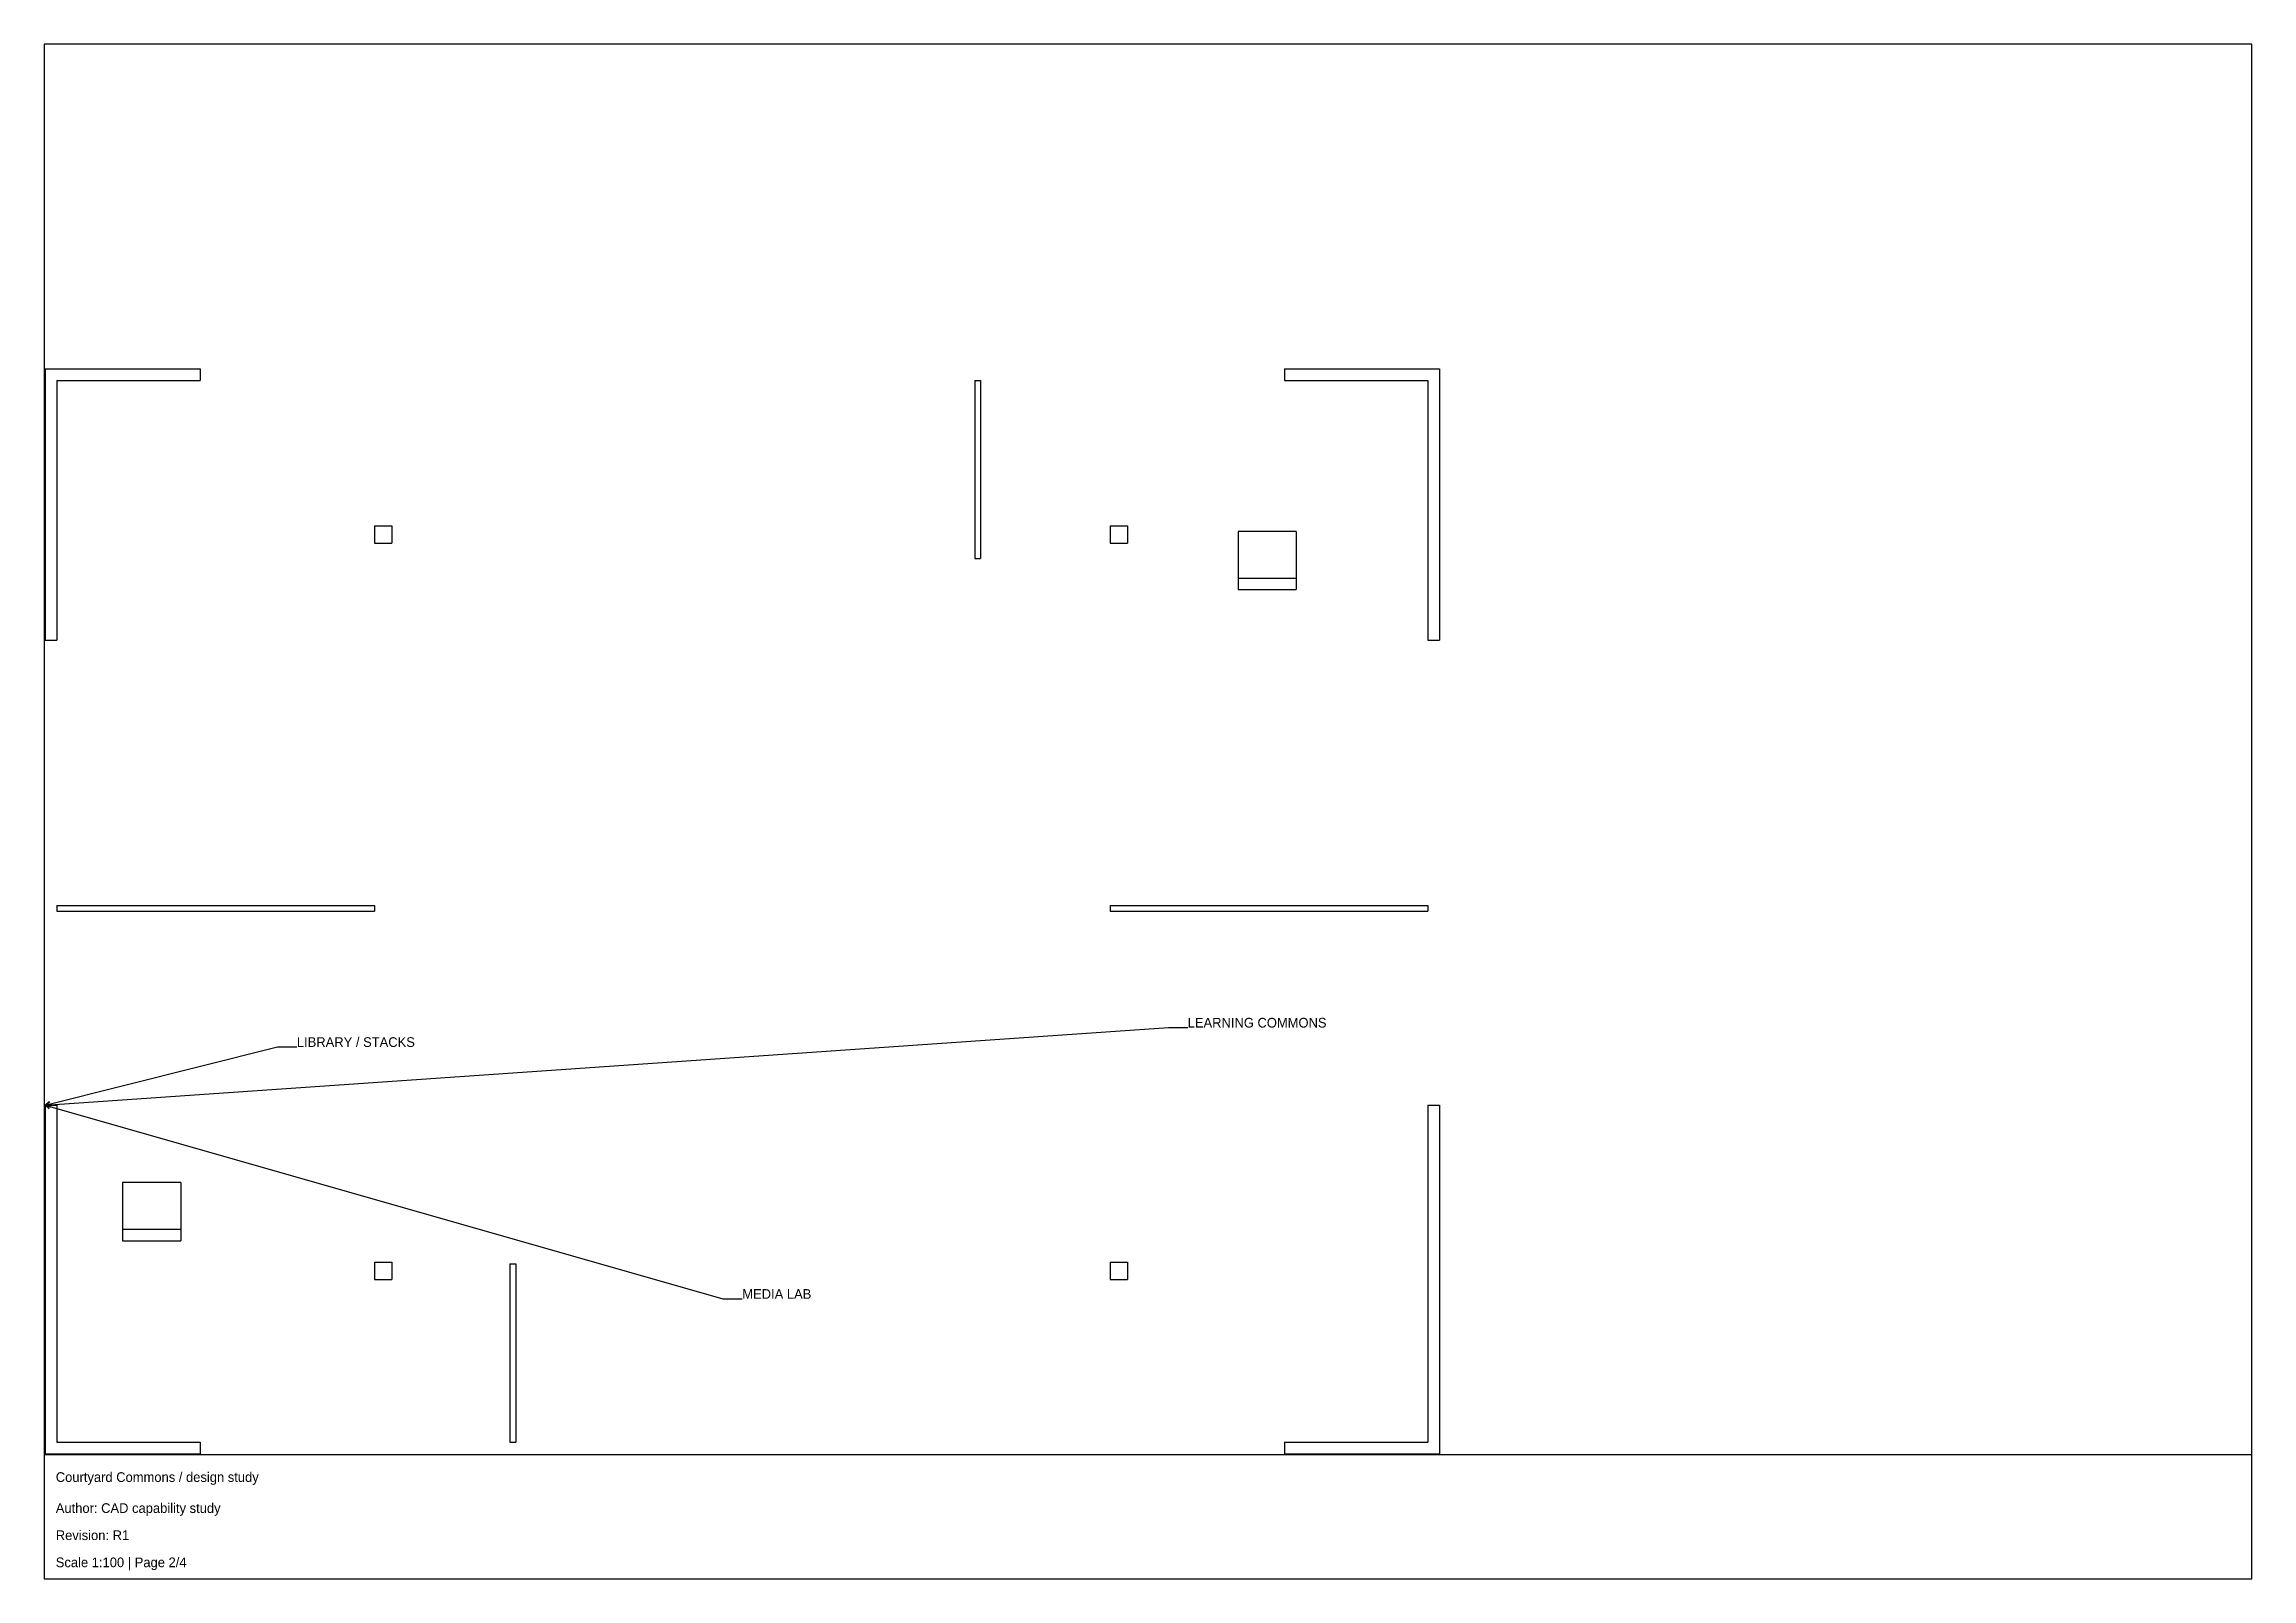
# Model space of a CAD drawing. Header units: millimetres. Extents: x 50626 to 51196, y 12 to 408.
import ezdxf

# ---------------------------------------------------------------- set-up
doc = ezdxf.new("R2010")
doc.units = ezdxf.units.MM
doc.layers.add('90 Derived drawings', color=7, linetype='CONTINUOUS', lineweight=25, true_color=0x202020)
doc.layers.add('Default', color=7, linetype='CONTINUOUS', lineweight=25, true_color=0x4f8cff)

msp = doc.modelspace()

# ---------------------------------------------------------------- linework, layer by layer
at = {"layer": '90 Derived drawings', "linetype": 'CONTINUOUS', "lineweight": 25, "true_color": 0x202020}
for p, q in [((50626.25, 324.25), (50626.25, 254.25)), ((50626.25, 324.25), (50666.25, 324.25)), ((50629.25, 321.25), (50629.25, 254.25)), ((50629.25, 321.25), (50666.25, 321.25)), ((50666.25, 324.25), (50666.25, 321.25)), ((50866.25, 321.25), (50866.25, 275.25)), ((50866.25, 321.25), (50867.75, 321.25)), ((50867.75, 321.25), (50867.75, 275.25)), ((50946.25, 324.25), (50946.25, 321.25)), ((50946.25, 324.25), (50986.25, 324.25)), ((50946.25, 321.25), (50983.25, 321.25)), ((50983.25, 321.25), (50983.25, 254.25)), ((50986.25, 324.25), (50986.25, 254.25)), ((50711.25, 283.75), (50711.25, 279.25)), ((50711.25, 283.75), (50715.75, 283.75)), ((50715.75, 283.75), (50715.75, 279.25)), ((50901.25, 283.75), (50901.25, 279.25)), ((50901.25, 283.75), (50905.75, 283.75)), ((50905.75, 283.75), (50905.75, 279.25)), ((50934.25, 282.25), (50934.25, 270.25)), ((50949.25, 282.25), (50934.25, 282.25)), ((50949.25, 282.25), (50949.25, 270.25)), ((50711.25, 279.25), (50715.75, 279.25)), ((50866.25, 275.25), (50867.75, 275.25)), ((50901.25, 279.25), (50905.75, 279.25)), ((50934.25, 270.25), (50934.25, 267.25)), ((50934.25, 270.25), (50949.25, 270.25)), ((50949.25, 270.25), (50949.25, 267.25)), ((50934.25, 267.25), (50949.25, 267.25)), ((50626.25, 254.25), (50629.25, 254.25)), ((50983.25, 254.25), (50986.25, 254.25)), ((50629.25, 185.75), (50629.25, 184.25)), ((50629.25, 185.75), (50711.25, 185.75)), ((50629.25, 184.25), (50711.25, 184.25)), ((50711.25, 185.75), (50711.25, 184.25)), ((50901.25, 185.75), (50901.25, 184.25)), ((50901.25, 185.75), (50983.25, 185.75)), ((50901.25, 184.25), (50983.25, 184.25)), ((50983.25, 185.75), (50983.25, 184.25)), ((50626.25, 134.25), (50626.25, 44.25)), ((50626.25, 134.25), (50629.25, 134.25)), ((50629.25, 134.25), (50629.25, 47.25)), ((50983.25, 134.25), (50983.25, 47.25)), ((50983.25, 134.25), (50986.25, 134.25)), ((50986.25, 134.25), (50986.25, 44.25)), ((50646.25, 114.25), (50646.25, 102.25)), ((50661.25, 114.25), (50646.25, 114.25)), ((50661.25, 114.25), (50661.25, 102.25)), ((50646.25, 102.25), (50646.25, 99.25)), ((50646.25, 102.25), (50661.25, 102.25)), ((50646.25, 99.25), (50661.25, 99.25)), ((50661.25, 102.25), (50661.25, 99.25)), ((50711.25, 93.75), (50711.25, 89.25)), ((50711.25, 93.75), (50715.75, 93.75)), ((50715.75, 93.75), (50715.75, 89.25)), ((50746.25, 93.25), (50746.25, 47.25)), ((50746.25, 93.25), (50747.75, 93.25)), ((50747.75, 93.25), (50747.75, 47.25)), ((50901.25, 93.75), (50901.25, 89.25)), ((50901.25, 93.75), (50905.75, 93.75)), ((50905.75, 93.75), (50905.75, 89.25)), ((50711.25, 89.25), (50715.75, 89.25)), ((50901.25, 89.25), (50905.75, 89.25)), ((50629.25, 47.25), (50666.25, 47.25)), ((50666.25, 47.25), (50666.25, 44.25)), ((50746.25, 47.25), (50747.75, 47.25)), ((50946.25, 47.25), (50946.25, 44.25)), ((50946.25, 47.25), (50983.25, 47.25)), ((50626.25, 44.25), (50666.25, 44.25)), ((50946.25, 44.25), (50986.25, 44.25))]:
    msp.add_line(p, q, dxfattribs=at)
for points in [[(50626.25, 134.25, 0), (50916.25, 154.25, 0), (50921.25, 154.25, 0)], [(50626.25, 134.25, 0), (50686.25, 149.25, 0), (50691.25, 149.25, 0)], [(50627.31, 135.16, 0), (50626.25, 134.25, 0), (50627.61, 133.95, 0)], [(50627.45, 134.96, 0), (50626.25, 134.25, 0), (50627.54, 133.71, 0)], [(50627.62, 134.51, 0), (50626.25, 134.25, 0), (50627.28, 133.31, 0)], [(50626.25, 134.25, 0), (50801.25, 84.25, 0), (50806.25, 84.25, 0)]]:
    msp.add_polyline3d(points, dxfattribs=at)
at = {"layer": 'Default', "linetype": 'CONTINUOUS', "lineweight": 25, "true_color": 0x4f8cff}
for points in [[(50626, 12), (51196, 12), (51196, 408), (50626, 408)], [(50626, 12), (51196, 12), (51196, 44), (50626, 44)]]:
    msp.add_lwpolyline(points, close=True, dxfattribs=at)

# ---------------------------------------------------------------- texts
at = {"layer": '90 Derived drawings', "linetype": 'CONTINUOUS', "lineweight": 25, "true_color": 0x202020}
for s, p in [('LEARNING COMMONS', (50921.25, 154.25)), ('LIBRARY / STACKS', (50691.25, 149.25)), ('MEDIA LAB', (50806.25, 84.25))]:
    msp.add_text(s, height=2.5, dxfattribs=at).set_placement(p)
at = {"layer": 'Default', "linetype": 'CONTINUOUS', "lineweight": 25, "true_color": 0x4f8cff}
for s, p in [('Courtyard Commons / design study', (50629, 37)), ('Author: CAD capability study', (50629, 29)), ('Revision: R1', (50629, 22)), ('Scale 1:100 | Page 2/4', (50629, 15))]:
    msp.add_text(s, height=2.5, dxfattribs=at).set_placement(p)

doc.saveas('drawing.dxf')
